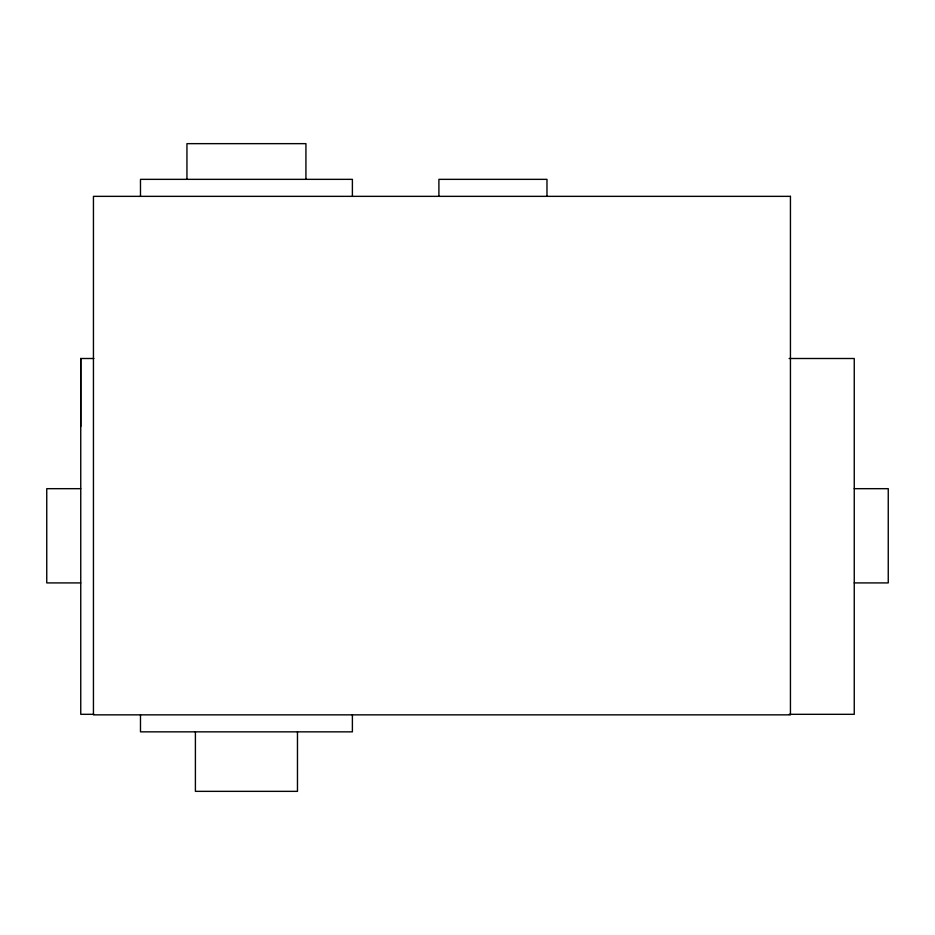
<?xml version="1.0" encoding="UTF-8"?>
<svg xmlns="http://www.w3.org/2000/svg" width="935" height="935" viewBox="0 0 935 935"><rect width="100%" height="100%" fill="white"/><g stroke="black" fill="none" stroke-linecap="round" stroke-linejoin="round"><path stroke-width="1.4" d="M80.749 426.512L80.749 358.502L93.886 358.502M789.14 358.502L854.251 358.502L854.251 714.317L789.14 714.317M80.749 488.678L46.75 488.678L46.75 582.914L80.749 582.914M854.251 488.678L888.25 488.678L888.25 582.914L854.251 582.914M93.886 714.317L80.749 714.317L80.749 358.502M546.975 196.35L546.975 179.345L438.901 179.345L438.901 196.35M352.39 196.35L352.39 179.345L140.484 179.345L140.484 196.35M352.39 714.854L352.39 731.848L140.484 731.848L140.484 714.854M305.932 179.345L305.932 143.651L186.942 143.651L186.942 179.345M297.47 731.848L297.47 791.349L195.403 791.349L195.403 731.848M790.437 196.35L93.442 196.35L93.442 714.854L790.437 714.854L790.437 196.35"/></g></svg>
